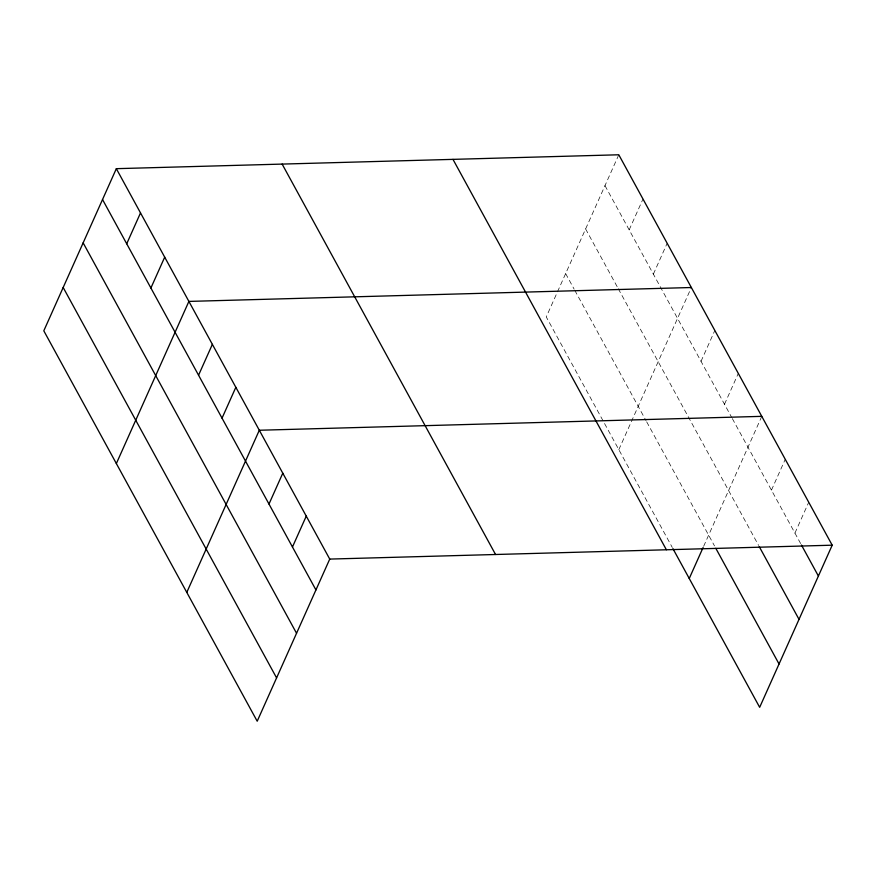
<?xml version="1.0" encoding="UTF-8"?>
<svg xmlns="http://www.w3.org/2000/svg" width="876" height="876" viewBox="0 0 876 876"><rect width="100%" height="100%" fill="white"/><g stroke="black" fill="none" stroke-linecap="round" stroke-linejoin="round"><path stroke-width="0.66" stroke-dasharray="4.38 3.29" d="M618.795 154.778L546.263 316.915L672.297 547.478M629.176 229.884L642.984 199.027M653.365 274.122L667.162 243.276M618.828 449.662L691.35 287.514M701.03 361.317L714.827 330.46M724.496 404.263L738.304 373.406M703.647 546.306L761.781 416.352M771.449 490.155L785.246 459.298M794.926 533.101L808.723 502.244M604.987 185.635L731.668 417.381M732.325 418.575L800.795 543.832M585.617 228.954L617.646 287.558M618.292 288.751L758.594 545.409M565.644 273.597L574.141 289.146M574.798 290.339L646.028 420.644M646.685 421.838L714.498 545.901"/><path stroke-width="1.31" d="M116.333 168.674L43.8 330.81L257.205 721.222L329.737 559.085L116.333 168.674L618.795 154.778L832.2 545.19L759.667 707.326L672.943 548.672M126.713 243.769L140.51 212.923M150.902 288.018L164.699 257.161M116.355 463.546L188.887 301.41L691.35 287.514M198.556 375.213L212.364 344.356M222.033 418.159L235.841 387.301M186.785 592.384L259.307 430.247L761.781 416.352M268.987 504.039L282.784 473.193M292.464 546.985L306.261 516.139M689.248 578.488L703.089 547.544M329.737 559.085L832.2 545.19M801.441 545.025L818.403 576.047M759.24 546.602L799.022 619.365M715.802 548.288L779.049 664.008M452.98 159.366L666.384 549.767M282.138 164.086L495.553 554.497M102.525 199.531L315.929 589.931M83.143 242.849L296.548 633.26M63.181 287.492L276.586 677.893"/></g></svg>
